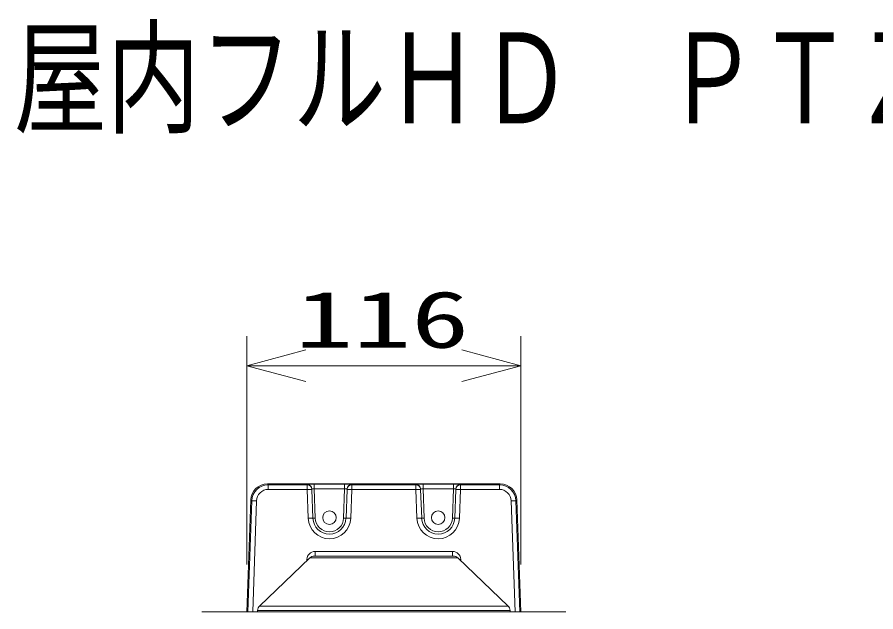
# Model space of a CAD drawing. Units: millimetres on the paper. Extents: x -62 to 65, y -59 to 59.
# Drawn here: x -35.35 to 0.97, y 34.14 to 59.29 of the extents above; entities that cross this region are included whole.
import ezdxf
from ezdxf.enums import TextEntityAlignment as Align

# ---------------------------------------------------------------- set-up
doc = ezdxf.new("R2010")
doc.units = ezdxf.units.MM
doc.layers.add('0-0_MOJI1', color=7, linetype='Continuous')
for name, color, linetype, lineweight in [('0-1_GAIKEI', 4, 'Continuous', 9), ('0-2_SUNPO', 7, 'Continuous', 9), ('0-3_0', 7, 'Continuous', 9)]:
    doc.layers.add(name, color=color, linetype=linetype, lineweight=lineweight)
doc.styles.add('ＭＳ ゴシック', font='')
doc.styles.get('ＭＳ ゴシック').set_extended_font_data('MS Gothic')

# ---------------------------------------------------------------- blocks, each defined once
blk = doc.blocks.new('_Open30')
at = {"layer": '0-3_0'}
blk.add_line((0, 0), (-1, 0), dxfattribs=at)
blk.add_lwpolyline([(-1, 0.2679), (0, 0), (-1, -0.2679)], dxfattribs=at)

msp = doc.modelspace()

# ---------------------------------------------------------------- linework, layer by layer
at = {"layer": '0-1_GAIKEI', "color": 7}
for p, q in [((-24.771, 39.548), (-14.916, 39.548)), ((-24.771, 39.548), (-14.916, 39.548)), ((-14.052, 34.144), (-14.217, 38.873)), ((-22.971, 36.425), (-25.101, 34.387)), ((-16.901, 36.5), (-22.786, 36.5)), ((-16.716, 36.425), (-14.587, 34.387)), ((-12.154, 34.144), (-27.533, 34.144)), ((-25.182, 34.204), (-25.184, 34.144)), ((-14.505, 34.204), (-14.503, 34.144))]:
    msp.add_line(p, q, dxfattribs=at)
at = {"layer": '0-1_GAIKEI'}
for p, q in [((-24.771, 39.548), (-24.735, 39.511)), ((-24.735, 39.511), (-23.085, 39.511)), ((-24.735, 39.318), (-24.735, 39.511)), ((-23.086, 39.529), (-23.085, 39.511)), ((-23.043, 38.101), (-23.085, 39.318)), ((-22.886, 39.336), (-22.886, 39.318)), ((-22.843, 38.101), (-22.886, 39.318)), ((-22.786, 39.539), (-21.501, 39.539)), ((-22.786, 39.341), (-22.786, 39.539)), ((-22.786, 39.341), (-21.501, 39.341)), ((-22.786, 39.341), (-22.743, 38.103)), ((-21.501, 39.341), (-21.544, 38.103)), ((-21.501, 39.341), (-21.501, 39.539)), ((-21.444, 38.101), (-21.401, 39.318)), ((-21.401, 39.336), (-21.401, 39.318)), ((-21.244, 38.101), (-21.202, 39.318)), ((-21.201, 39.529), (-21.202, 39.511)), ((-21.202, 39.511), (-18.485, 39.511)), ((-21.202, 39.318), (-21.202, 39.511)), ((-18.486, 39.529), (-18.485, 39.511)), ((-18.443, 38.101), (-18.485, 39.318)), ((-18.286, 39.336), (-18.286, 39.318)), ((-18.243, 38.101), (-18.286, 39.318)), ((-18.186, 39.539), (-16.901, 39.539)), ((-18.186, 39.341), (-18.186, 39.539)), ((-18.186, 39.341), (-16.901, 39.341)), ((-18.186, 39.341), (-18.143, 38.103)), ((-16.901, 39.341), (-16.944, 38.103)), ((-16.901, 39.341), (-16.901, 39.539)), ((-16.844, 38.101), (-16.801, 39.318)), ((-16.801, 39.336), (-16.801, 39.318)), ((-16.644, 38.101), (-16.602, 39.318)), ((-16.601, 39.529), (-16.602, 39.511)), ((-16.602, 39.511), (-14.952, 39.511)), ((-16.602, 39.318), (-16.602, 39.511)), ((-16.602, 39.318), (-14.952, 39.318)), ((-14.916, 39.548), (-14.952, 39.511)), ((-14.952, 39.318), (-14.952, 39.511)), ((-25.635, 34.144), (-25.47, 38.873)), ((-25.635, 34.144), (-25.47, 38.873)), ((-25.47, 38.873), (-25.433, 38.835)), ((-14.217, 38.873), (-14.254, 38.835)), ((-25.591, 34.144), (-25.433, 38.835)), ((-25.392, 34.144), (-25.233, 38.835)), ((-14.295, 34.144), (-14.454, 38.835)), ((-14.096, 34.144), (-14.254, 38.835)), ((-22.755, 36.693), (-22.755, 36.5)), ((-16.932, 36.693), (-22.755, 36.693)), ((-16.932, 36.693), (-16.932, 36.5)), ((-23.101, 36.301), (-23.099, 36.362)), ((-16.716, 36.425), (-22.971, 36.425)), ((-22.747, 36.5), (-22.746, 36.5)), ((-16.94, 36.5), (-16.942, 36.5)), ((-16.586, 36.301), (-16.588, 36.362)), ((-25.182, 34.204), (-14.505, 34.204)), ((-25.101, 34.387), (-14.587, 34.387))]:
    msp.add_line(p, q, dxfattribs=at)
for points in [[(-24.735, 39.318), (-23.085, 39.318), (-23.085, 39.511)], [(-21.202, 39.318), (-18.485, 39.318), (-18.485, 39.511)]]:
    msp.add_lwpolyline(points, dxfattribs=at)
for centre in [(-22.144, 38.125), (-17.544, 38.125)]:
    msp.add_circle(centre, 0.287, dxfattribs=at)
for centre, radius, start, end in [((-24.771, 38.849), 0.7, 90, 178.0063), ((-24.771, 38.849), 0.699, 90, 178.0119), ((-24.734, 38.812), 0.699, 90, 178.0732), ((-24.734, 38.819), 0.499, 90, 178.1356), ((-14.953, 38.812), 0.699, 1.9268, 90), ((-14.953, 38.819), 0.499, 1.8644, 90), ((-22.144, 38.132), 0.9, 182, 358), ((-22.144, 38.125), 0.7, 182, 358), ((-22.144, 38.124), 0.6, 182, 358), ((-17.544, 38.132), 0.9, 182, 358), ((-17.544, 38.125), 0.7, 182, 358), ((-17.544, 38.124), 0.6, 182, 358), ((-22.755, 36.349), 0.344, 90, 177.7543), ((-16.932, 36.349), 0.344, 2.2457, 90)]:
    msp.add_arc(centre, radius, start, end, dxfattribs=at)
at = {"layer": '0-1_GAIKEI', "color": 7}
for centre, radius, start, end in [((-14.916, 38.849), 0.7, 1.9937, 90), ((-14.916, 38.849), 0.699, 1.9881, 90), ((-22.786, 36.232), 0.268, 90, 133.7546), ((-16.901, 36.232), 0.268, 46.2454, 90), ((-27.533, 34.094), 0.05, 90, 106.4504), ((-24.917, 34.195), 0.266, 133.7546, 178), ((-14.77, 34.195), 0.266, 2, 46.2454), ((-12.154, 34.094), 0.05, 73.5496, 90)]:
    msp.add_arc(centre, radius, start, end, dxfattribs=at)
at = {"layer": '0-1_GAIKEI'}
for centre, major_axis, ratio, start_param, end_param in [((-22.786, 39.529), (0.3, 0), 0.034911, 1.572322, 3.142814), ((-23.086, 39.329), (0.2, 0.007), 0.99939, 6.283185, 7.819096), ((-23.085, 39.311), (0.2, 0.007), 0.99939, 6.283185, 7.819096), ((-23.085, 39.311), (0.2, 0.007), 0.034878, 6.283185, 7.852764), ((-22.786, 39.329), (0.1, -0.007), 0.120956, 1.583966, 3.154458), ((-21.501, 39.529), (0.3, 0), 0.034911, 6.281964, 7.852456), ((-21.501, 39.329), (0.1, 0.007), 0.120956, 6.27032, 7.840813), ((-21.202, 39.311), (-0.2, 0.007), 0.99939, 4.747274, 6.283185), ((-21.202, 39.311), (-0.2, 0.007), 0.034878, 4.713607, 6.283185), ((-21.201, 39.329), (-0.2, 0.007), 0.99939, 4.747274, 6.283185), ((-18.186, 39.529), (0.3, 0), 0.034911, 1.572322, 3.142814), ((-18.486, 39.329), (0.2, 0.007), 0.99939, 6.283185, 7.819096), ((-18.485, 39.311), (0.2, 0.007), 0.99939, 6.283185, 7.819096), ((-18.485, 39.311), (0.2, 0.007), 0.034878, 6.283185, 7.852764), ((-18.186, 39.329), (0.1, -0.007), 0.120956, 1.583966, 3.154458), ((-16.901, 39.529), (0.3, 0), 0.034911, 6.281964, 7.852456), ((-16.901, 39.329), (0.1, 0.007), 0.120956, 6.27032, 7.840813), ((-16.602, 39.311), (-0.2, 0.007), 0.99939, 4.747274, 6.283185), ((-16.602, 39.311), (-0.2, 0.007), 0.034878, 4.713607, 6.283185), ((-16.601, 39.329), (-0.2, 0.007), 0.99939, 4.747274, 6.283185), ((-25.233, 38.828), (0.2, -0.007), 0.03488, 1.571973, 3.106686), ((-14.454, 38.828), (-0.2, -0.007), 0.03488, 3.176499, 4.711213), ((-23.043, 38.094), (0.2, 0.007), 0.034878, 6.283185, 7.852764), ((-22.743, 38.104), (0.0999, 0.0035), 0.008721, 3.141593, 4.712084), ((-21.544, 38.104), (-0.0999, 0.0035), 0.008721, 1.571101, 3.141593), ((-21.244, 38.094), (-0.2, 0.007), 0.034878, 4.713607, 6.283185), ((-18.443, 38.094), (0.2, 0.007), 0.034878, 6.283185, 7.852764), ((-18.143, 38.104), (0.0999, 0.0035), 0.008721, 3.141593, 4.712084), ((-16.944, 38.104), (-0.0999, 0.0035), 0.008721, 1.571101, 3.141593), ((-16.644, 38.094), (-0.2, 0.007), 0.034878, 4.713607, 6.283185), ((-23.099, 36.369), (-0.2, 0.008), 0.034873, 1.572164, 1.87341), ((-16.588, 36.369), (0.2, 0.008), 0.034873, 4.409775, 4.711021)]:
    msp.add_ellipse(centre, major_axis=major_axis, ratio=ratio, start_param=start_param, end_param=end_param, dxfattribs=at)
at = {"layer": '0-2_SUNPO'}
for p, q in [((-25.642, 36.144), (-25.642, 45.798)), ((-14.045, 36.144), (-14.045, 45.798)), ((-23.142, 44.548), (-16.545, 44.548))]:
    msp.add_line(p, q, dxfattribs=at)

# ---------------------------------------------------------------- block references
at = {"layer": '0-2_SUNPO', "xscale": 2.5, "yscale": 2.5, "rotation": 180}
msp.add_blockref('_Open30', (-25.642, 44.548), dxfattribs=at)
at = {"layer": '0-2_SUNPO', "xscale": 2.5, "yscale": 2.5}
msp.add_blockref('_Open30', (-14.045, 44.548), dxfattribs=at)

# ---------------------------------------------------------------- texts
at = {"layer": '0-0_MOJI1', "style": 'ＭＳ ゴシック', "width": 0.75}
msp.add_text('屋内フルＨＤ\u3000ＰＴＺ\u3000ＡＩカメラ（壁取付金具付）', height=3.849, dxfattribs=at).set_placement((-35.5, 53.642), align=Align.BOTTOM_LEFT)
at = {"layer": '0-2_SUNPO', "style": 'ＭＳ ゴシック', "width": 1.5}
msp.add_text('116', height=2.405, dxfattribs=at).set_placement((-23.594, 44.586), align=Align.BOTTOM_LEFT)

doc.saveas('drawing.dxf')
